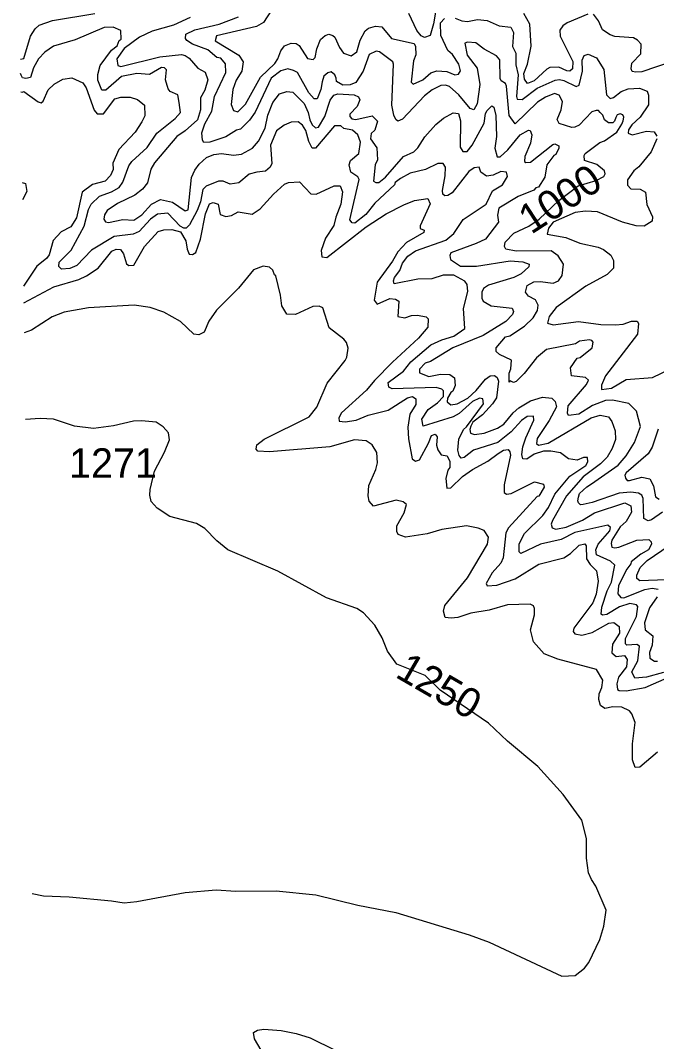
# Model space of a CAD drawing. Header units: kilometres. Extents: x 178.1 to 232.4, y 8228.7 to 8284.8.
# Drawn here: x 178.18 to 181.64, y 8273.65 to 8279.2 of the extents above; entities that cross this region are included whole.
import ezdxf

# ---------------------------------------------------------------- set-up
doc = ezdxf.new("R2010")
doc.units = ezdxf.units.KM
for name, color, linetype in [('1', 7, 'Continuous'), ('2', 7, 'Continuous'), ('21', 7, 'Continuous'), ('61', 7, 'Continuous')]:
    doc.layers.add(name, color=color, linetype=linetype)
doc.styles.add('dgn002', font='dgn002.shx')

msp = doc.modelspace()

# ---------------------------------------------------------------- linework, layer by layer
at = {"layer": '1', "color": 5, "linetype": 'Continuous', "lineweight": 13, "flags": 128}
for points in [[(180.5117, 8278.8389), (180.4912, 8278.8471), (180.4656, 8278.8442), (180.4173, 8278.8204), (180.3758, 8278.7885), (180.2579, 8278.6625), (180.2318, 8278.6511), (180.2205, 8278.6598), (180.2092, 8278.6837), (180.199, 8278.7387), (180.2084, 8278.9605), (180.2037, 8278.9739), (180.1321, 8279.0277), (180.114, 8279.0313), (180.0754, 8279.0124), (180.0441, 8278.9231), (180.0032, 8278.8615), (179.9726, 8278.8489), (179.9333, 8278.8462), (179.8987, 8278.8668), (179.8965, 8278.8841), (179.8897, 8278.9033), (179.8706, 8278.9186), (179.8513, 8278.9142), (179.8294, 8278.8951), (179.8211, 8278.8644), (179.8142, 8278.8226), (179.7934, 8278.773), (179.7771, 8278.7724), (179.7492, 8278.8052), (179.6863, 8278.915), (179.6648, 8278.9262), (179.6351, 8278.9348), (179.5967, 8278.9246), (179.544, 8278.885), (179.4566, 8278.6993), (179.4269, 8278.6565), (179.3774, 8278.6072), (179.3564, 8278.6018), (179.2978, 8278.5657), (179.2105, 8278.5366), (179.1788, 8278.535), (179.1705, 8278.5487), (179.1669, 8278.5885), (179.1833, 8278.6373), (179.2224, 8278.705), (179.2364, 8278.7855), (179.298, 8278.9153), (179.2954, 8278.9626), (179.2701, 8278.9935), (179.2489, 8278.9977), (179.1998, 8279.0381), (179.1169, 8279.07), (179.0854, 8279.0889), (179.0783, 8279.0999), (179.0814, 8279.1245), (179.13, 8279.1465), (179.2616, 8279.1773), (179.3675, 8279.2186)], [(180.7855, 8278.9836), (180.7677, 8279.0056), (180.7, 8279.0428), (180.6555, 8279.0771), (180.6097, 8279.0809), (180.596, 8279.0751), (180.6077, 8279.0097), (180.6615, 8278.9387), (180.676, 8278.8508), (180.6632, 8278.745), (180.6448, 8278.713), (180.6238, 8278.7192), (180.5637, 8278.7935), (180.5117, 8278.8389)], [(180.8353, 8278.6824), (180.8224, 8278.8413), (180.8157, 8278.856), (180.7933, 8278.8708), (180.7867, 8278.8837), (180.7855, 8278.9836)], [(181.1559, 8277.1048), (181.2561, 8277.2214), (181.2666, 8277.245), (181.2499, 8277.2589), (181.1745, 8277.2684), (181.1686, 8277.3108), (181.2049, 8277.3638), (181.2209, 8277.3678), (181.2867, 8277.4206), (181.2915, 8277.4503), (181.2851, 8277.4595), (181.2718, 8277.4634), (181.2175, 8277.4561), (181.1954, 8277.4422), (181.039, 8277.4103), (180.9842, 8277.3659), (180.9176, 8277.2795), (180.8732, 8277.2367), (180.8596, 8277.2313), (180.8411, 8277.2402), (180.8362, 8277.2335), (180.8356, 8277.2819), (180.8444, 8277.3051), (180.8489, 8277.3536), (180.7833, 8277.3835), (180.7656, 8277.399), (180.7654, 8277.4202), (180.816, 8277.4788), (180.8404, 8277.4854), (180.9195, 8277.5383), (180.9664, 8277.5836), (180.9906, 8277.622), (180.9936, 8277.6523), (180.9798, 8277.6804), (180.9415, 8277.7002), (180.9254, 8277.7221), (180.9335, 8277.7591), (180.9693, 8277.7788), (181.0046, 8277.7806), (181.0756, 8277.7711), (181.1034, 8277.7838), (181.1235, 8277.8134), (181.1306, 8277.8738), (181.1014, 8277.9199), (181.0638, 8277.9465), (180.8739, 8277.9448), (180.8176, 8277.9549), (180.8101, 8277.9709), (180.8152, 8277.9935), (180.8613, 8278.0425), (180.943, 8278.0815), (180.9991, 8278.1191), (181.1053, 8278.2204), (181.2114, 8278.2996), (181.3091, 8278.3296), (181.3496, 8278.35), (181.3567, 8278.3658), (181.3543, 8278.3807), (181.3117, 8278.4152), (181.2456, 8278.4368), (181.2432, 8278.464), (181.2487, 8278.4763), (181.3285, 8278.5353), (181.3535, 8278.5434), (181.4212, 8278.5918), (181.4479, 8278.6348), (181.4557, 8278.6532), (181.4593, 8278.6731), (181.4522, 8278.6858), (181.4387, 8278.6901), (181.4226, 8278.6858), (181.4146, 8278.6702), (181.4075, 8278.6518), (181.399, 8278.6426), (181.3865, 8278.6419), (181.375, 8278.6426), (181.3537, 8278.6575), (181.3438, 8278.6837), (181.3306, 8278.6984), (181.3219, 8278.7082), (181.3081, 8278.709), (181.2857, 8278.7014), (181.2156, 8278.6291), (181.192, 8278.6192), (181.1766, 8278.6164), (181.1073, 8278.638), (181.0967, 8278.6609), (181.1189, 8278.7124), (181.1253, 8278.7584), (181.1073, 8278.7927), (181.0813, 8278.8009), (181.0335, 8278.7814), (180.9901, 8278.7546), (180.8685, 8278.636), (180.8353, 8278.6824)], [(181.2146, 8277.06), (181.1577, 8277.0517), (181.1521, 8277.0645), (181.1559, 8277.1048)], [(181.5266, 8277.0766), (181.4863, 8277.117), (181.3964, 8277.1353), (181.3587, 8277.1334), (181.2886, 8277.1064), (181.2146, 8277.06)], [(178.2467, 8274.4556), (178.3085, 8274.4426), (178.4468, 8274.4376), (178.6781, 8274.4165), (178.7463, 8274.4048), (178.8155, 8274.4115), (179.0764, 8274.4605), (179.2452, 8274.4754), (179.3529, 8274.4674), (179.5718, 8274.4706), (179.7865, 8274.449), (180.0146, 8274.392), (180.2203, 8274.3521), (180.6195, 8274.2317), (180.7266, 8274.191), (181.1224, 8274.0066), (181.1938, 8274.0101), (181.2445, 8274.0497), (181.2682, 8274.0805), (181.3279, 8274.2049), (181.3495, 8274.2781), (181.3627, 8274.3646), (181.307, 8274.4946), (181.2825, 8274.5309), (181.2673, 8274.5678), (181.2553, 8274.6479), (181.2567, 8274.7538), (181.2306, 8274.8547), (181.1284, 8274.993), (180.9923, 8275.1454), (180.8277, 8275.2838), (180.724, 8275.3808), (180.4613, 8275.5596), (180.3802, 8275.639), (180.2254, 8275.7018), (180.1748, 8275.7719), (180.1463, 8275.845), (180.1068, 8275.9141), (180.0452, 8275.9804), (180.009, 8276.0032), (179.8445, 8276.0611), (179.58, 8276.2071), (179.3086, 8276.3225), (179.2487, 8276.3707), (179.1833, 8276.4391), (179.1386, 8276.4663), (178.9932, 8276.5033), (178.9254, 8276.5492), (178.8935, 8276.5849), (178.8855, 8276.6194), (178.8871, 8276.6508), (178.9102, 8276.7503), (178.9644, 8276.8525), (178.992, 8276.9208), (178.9872, 8276.9576), (178.9584, 8276.9902), (178.9192, 8277.0153), (178.8403, 8277.0235), (178.7962, 8277.0211), (178.6879, 8276.9952), (178.5792, 8276.9809), (178.4773, 8276.9944), (178.363, 8277.0318), (178.2905, 8277.0367), (178.2104, 8277.0311)], [(181.6682, 8276.5277), (181.6096, 8276.4855), (181.5905, 8276.4807), (181.5671, 8276.4924), (181.5633, 8276.602), (181.5566, 8276.62), (181.538, 8276.6302), (181.4964, 8276.6352), (181.4326, 8276.6302), (181.2862, 8276.579), (181.2372, 8276.568), (181.2234, 8276.5678), (181.2131, 8276.577), (181.2086, 8276.5885), (181.2133, 8276.6086), (181.2182, 8276.6276), (181.2369, 8276.6458), (181.2573, 8276.6646), (181.2831, 8276.6818), (181.4285, 8276.7817), (181.4713, 8276.8327), (181.516, 8276.9058), (181.5499, 8276.9926), (181.5266, 8277.0766)], [(181.6886, 8276.1592), (181.5446, 8276.1546), (181.5297, 8276.1672), (181.5295, 8276.1841), (181.5473, 8276.2266), (181.5849, 8276.2647), (181.8303, 8276.4313)]]:
    msp.add_lwpolyline(points, dxfattribs=at)
at = {"layer": '2', "color": 3, "linetype": 'Continuous', "lineweight": 0, "flags": 128}
for points in [[(179.5454, 8279.2534), (179.5023, 8279.1879), (179.4653, 8279.166), (179.2474, 8279.1143), (179.2397, 8279.0881), (179.3693, 8279.0102), (179.392, 8278.973), (179.3841, 8278.922), (179.3532, 8278.8735), (179.3351, 8278.8226), (179.3266, 8278.7414), (179.3395, 8278.7083), (179.363, 8278.7013), (179.4051, 8278.7431), (179.4869, 8278.8896), (179.5632, 8278.9637), (179.5799, 8278.989), (179.5958, 8279.0334), (179.6167, 8279.0597), (179.6529, 8279.0741), (179.6803, 8279.0726), (179.6952, 8279.0621), (179.7412, 8278.9922), (179.772, 8278.9858), (179.7827, 8278.9976), (179.7924, 8279.0442), (179.8122, 8279.094), (179.8381, 8279.1168), (179.8571, 8279.1234), (179.8796, 8279.1165), (179.8893, 8279.1071), (179.9147, 8279.0509), (179.9361, 8279.0196), (179.9781, 8279.0056), (180.0084, 8279.0281), (180.0265, 8279.0915), (180.0539, 8279.1419), (180.0723, 8279.1567), (180.1103, 8279.1664), (180.1453, 8279.1642), (180.1974, 8279.0994), (180.3207, 8279.0736), (180.3274, 8279.0565), (180.329, 8279.0114), (180.3175, 8278.979), (180.3045, 8278.8629), (180.3154, 8278.8513), (180.3667, 8278.8758), (180.4114, 8278.913), (180.4443, 8278.9245), (180.4981, 8278.9202), (180.5415, 8278.9019), (180.5612, 8278.9062), (180.571, 8278.9252), (180.5636, 8278.9606), (180.5278, 8279.0132), (180.5035, 8279.0351), (180.4652, 8279.1163), (180.4642, 8279.1845), (180.4848, 8279.2093)], [(180.4394, 8279.2652), (180.426, 8279.1791), (180.4079, 8279.1165), (180.3766, 8279.1047), (180.3588, 8279.1137), (180.334, 8279.1427), (180.2906, 8279.2356)], [(178.183, 8278.9876), (178.2019, 8278.992), (178.238, 8279.1127), (178.2622, 8279.1519), (178.2851, 8279.173), (178.3578, 8279.1981), (178.5875, 8279.2358)], [(179.1047, 8279.2149), (179.0141, 8279.1727), (178.8979, 8279.1395), (178.8288, 8279.1077), (178.7467, 8279.0459), (178.7068, 8278.9897), (178.7118, 8278.9532), (178.7279, 8278.9479), (178.9398, 8279.0003), (179.0574, 8279.0135), (179.0778, 8279.0085), (179.0989, 8278.994), (179.1454, 8278.9395), (179.1865, 8278.9178), (179.1997, 8278.8755), (179.1839, 8278.8191), (179.1606, 8278.7785), (179.16, 8278.7131), (179.1448, 8278.6574), (179.078, 8278.5988), (179.0325, 8278.5675), (178.9102, 8278.4241), (178.8904, 8278.3906), (178.8724, 8278.316), (178.8463, 8278.2817), (178.8048, 8278.2482), (178.7103, 8278.2041), (178.6547, 8278.1654), (178.6399, 8278.1417), (178.6356, 8278.1195), (178.6445, 8278.1042), (178.6614, 8278.0998), (178.739, 8278.1165), (178.7991, 8278.1139), (178.8426, 8278.1429), (178.8944, 8278.2008), (178.9425, 8278.2248), (179.0089, 8278.2102), (179.0773, 8278.1648), (179.0935, 8278.1702), (179.1108, 8278.3454), (179.1289, 8278.384), (179.1532, 8278.4172), (179.1927, 8278.4534), (179.2323, 8278.4701), (179.2737, 8278.4752), (179.3389, 8278.4656), (179.3835, 8278.472), (179.4419, 8278.5051), (179.475, 8278.5418), (179.5122, 8278.613), (179.5261, 8278.6834), (179.5525, 8278.7521), (179.5891, 8278.7996), (179.6296, 8278.8124), (179.6622, 8278.809), (179.7229, 8278.7472), (179.7448, 8278.6985), (179.7534, 8278.6578), (179.7675, 8278.6305), (179.7848, 8278.6141), (179.8004, 8278.6191), (179.8348, 8278.6755), (179.8647, 8278.7644), (179.8848, 8278.7927), (179.9059, 8278.7996), (179.9942, 8278.7936), (180.0181, 8278.7824), (180.0256, 8278.7676), (180.0103, 8278.7305)], [(180.5429, 8279.2109), (180.5783, 8279.1965), (180.6093, 8279.193), (180.6648, 8279.2028), (180.7168, 8279.198), (180.782, 8279.1688), (180.8449, 8279.1608), (180.8589, 8279.1332), (180.8539, 8279.0562), (180.872, 8279.0209), (180.8715, 8278.9563), (180.8854, 8278.9026), (180.8755, 8278.7849), (180.8798, 8278.7698), (180.9059, 8278.769), (180.9875, 8278.8307), (181.0861, 8278.8736), (181.1098, 8278.8767), (181.1329, 8278.8718), (181.199, 8278.8397), (181.2156, 8278.8459), (181.2342, 8278.9224), (181.2315, 8278.9833), (181.2428, 8279.0084), (181.2645, 8279.0152), (181.3109, 8278.9943), (181.3491, 8278.9315), (181.3649, 8278.7942), (181.3845, 8278.7744), (181.4029, 8278.7794), (181.4438, 8278.812), (181.4813, 8278.8259)], [(181.2635, 8279.2323), (181.1501, 8279.1854), (181.1273, 8279.1681), (181.1111, 8279.1453), (181.1121, 8279.1133), (181.1814, 8278.9757), (181.18, 8278.9346), (181.1661, 8278.9232), (181.1489, 8278.9249), (181.1059, 8278.9443), (181.0568, 8278.9418), (181.0399, 8278.934), (180.9709, 8278.8704), (180.935, 8278.856), (180.9185, 8278.8798), (180.915, 8278.9103), (180.9351, 8278.9606), (180.9561, 8279.0587), (180.9476, 8279.1771), (180.9151, 8279.2359)], [(181.7207, 8278.9744), (181.5569, 8278.9198), (181.5229, 8278.9165), (181.5043, 8278.9216), (181.4978, 8278.9351), (181.5024, 8278.9662), (181.5501, 8279.0176), (181.5528, 8279.0702), (181.5327, 8279.0919), (181.5112, 8279.1043), (181.4103, 8279.1106), (181.3847, 8279.1195), (181.3426, 8279.148), (181.3212, 8279.1963), (181.294, 8279.2322)], [(178.7273, 8279.1429), (178.6856, 8279.1616), (178.6378, 8279.1592), (178.4796, 8279.0928), (178.3631, 8279.0576), (178.3155, 8279.0266)], [(180.2981, 8278.3693), (180.2453, 8278.3401), (180.2173, 8278.317), (180.2135, 8278.306), (180.1074, 8278.2059), (180.0575, 8278.1449), (179.9974, 8278.0972), (179.9846, 8278.0982), (179.9709, 8278.1152), (180.0225, 8278.3336), (180.0144, 8278.3483), (179.9774, 8278.3747), (179.967, 8278.414), (179.9739, 8278.4374), (180.0198, 8278.4749), (180.0294, 8278.5372), (180.0148, 8278.5767), (179.9858, 8278.6018), (179.9387, 8278.6116), (179.9216, 8278.6251), (179.8885, 8278.6265), (179.785, 8278.5052), (179.767, 8278.505), (179.7482, 8278.5405), (179.733, 8278.6003), (179.715, 8278.6294), (179.6906, 8278.6466), (179.6527, 8278.6465), (179.6152, 8278.6287), (179.573, 8278.5979), (179.5406, 8278.5207), (179.5486, 8278.4209), (179.538, 8278.4005), (179.5141, 8278.3786), (179.4659, 8278.3747), (179.4251, 8278.3625), (179.3694, 8278.3164), (179.3213, 8278.3091), (179.2838, 8278.3255), (179.2582, 8278.3257), (179.1918, 8278.2976), (179.1736, 8278.2804), (179.1602, 8278.2128), (179.1431, 8278.1652), (179.1013, 8278.0876), (179.0829, 8278.0693), (179.07, 8278.069), (179.0504, 8278.0806), (178.984, 8278.1508), (178.9268, 8278.1459), (178.8883, 8278.1189), (178.8273, 8278.052), (178.7942, 8278.0375), (178.6919, 8278.0247), (178.5695, 8277.9502), (178.4891, 8277.8678), (178.4515, 8277.8512), (178.4067, 8277.8468), (178.3922, 8277.862), (178.3936, 8277.8858), (178.4589, 8277.9504), (178.5284, 8278.081), (178.5525, 8278.171), (178.5665, 8278.2004), (178.6128, 8278.2429), (178.6778, 8278.267), (178.7191, 8278.2911), (178.7388, 8278.3191), (178.7714, 8278.4081), (178.7874, 8278.4312), (178.871, 8278.5088), (178.9229, 8278.5866), (179.0236, 8278.6663), (179.0513, 8278.6979), (179.0449, 8278.7526), (179.0369, 8278.7948), (178.9958, 8278.813), (178.9844, 8278.8261), (178.9696, 8278.8763), (178.9759, 8278.9306), (178.9653, 8278.941), (178.9487, 8278.9427), (178.8844, 8278.9054), (178.8147, 8278.9098), (178.7314, 8278.8934), (178.6466, 8278.8197), (178.6245, 8278.8188), (178.6024, 8278.8744), (178.6024, 8278.9038), (178.6156, 8278.9526), (178.6781, 8279.0365), (178.709, 8279.0599), (178.7193, 8279.0886), (178.7291, 8279.0969), (178.7273, 8279.1429)], [(178.3155, 8279.0266), (178.2807, 8278.9901), (178.254, 8278.9416)], [(178.254, 8278.9416), (178.2374, 8278.8883), (178.2115, 8278.8824), (178.1944, 8278.8873), (178.1876, 8278.9017), (178.1841, 8278.9091)], [(178.1855, 8278.8108), (178.1926, 8278.8088), (178.2018, 8278.812), (178.2798, 8278.7555), (178.296, 8278.7507), (178.3062, 8278.7591), (178.3341, 8278.821), (178.3658, 8278.8512), (178.4124, 8278.8783), (178.4629, 8278.8867), (178.5215, 8278.8585), (178.5395, 8278.8322), (178.5827, 8278.7108), (178.5994, 8278.69), (178.6334, 8278.6913), (178.6948, 8278.773), (178.7278, 8278.7813), (178.7779, 8278.7815), (178.8186, 8278.7679), (178.8564, 8278.7384), (178.8577, 8278.6808), (178.8425, 8278.6466), (178.8059, 8278.5917), (178.7164, 8278.4971), (178.6849, 8278.4233), (178.6859, 8278.3887), (178.6727, 8278.3565), (178.6427, 8278.3253), (178.5744, 8278.3073), (178.5181, 8278.2645), (178.4879, 8278.1252), (178.4565, 8278.0762), (178.4049, 8278.0505), (178.3614, 8278.0023), (178.3385, 8277.925), (178.3247, 8277.9052), (178.2712, 8277.8625), (178.2003, 8277.7541)], [(181.4813, 8278.8259), (181.5436, 8278.8307), (181.5854, 8278.8135), (181.5931, 8278.7916), (181.5926, 8278.74)], [(180.0103, 8278.7305), (179.9707, 8278.6899), (179.9707, 8278.6759), (179.9824, 8278.6646), (180.0031, 8278.6598), (180.092, 8278.6794)], [(180.1071, 8278.6015), (180.0873, 8278.5837), (180.084, 8278.5548), (180.1183, 8278.5053), (180.1216, 8278.4418), (180.1086, 8278.4137), (180.0988, 8278.3246), (180.1118, 8278.3176), (180.1288, 8278.318), (180.1644, 8278.347), (180.2632, 8278.4586), (180.3191, 8278.4852), (180.3403, 8278.5065), (180.3791, 8278.5663), (180.4382, 8278.6321), (180.4799, 8278.6675), (180.5317, 8278.6956), (180.5607, 8278.6923), (180.5725, 8278.6531), (180.5694, 8278.5095), (180.5838, 8278.4866), (180.6087, 8278.4871), (180.6355, 8278.5204), (180.7008, 8278.64), (180.7079, 8278.6921), (180.7159, 8278.7089), (180.7416, 8278.7349), (180.7529, 8278.7264), (180.7635, 8278.6827), (180.7668, 8278.5683), (180.7587, 8278.5049), (180.7709, 8278.4573), (180.7865, 8278.4565), (180.8289, 8278.4946), (180.8953, 8278.5772), (180.9418, 8278.602), (180.9505, 8278.6003), (180.9592, 8278.577), (180.951, 8278.5319), (180.9218, 8278.4595), (180.92, 8278.4319), (180.9266, 8278.4268), (180.9518, 8278.428), (181.0728, 8278.5247), (181.0846, 8278.5279), (181.1052, 8278.5164), (181.1058, 8278.504), (181.0892, 8278.4707), (181.0784, 8278.4652), (181.0406, 8278.4134), (181.0299, 8278.3466), (180.9957, 8278.2932), (180.9806, 8278.2888), (180.9702, 8278.2761), (180.8854, 8278.2416), (180.7794, 8278.1779), (180.7719, 8278.1409), (180.7775, 8278.1033), (180.7079, 8278.0102), (180.6576, 8277.9863), (180.5202, 8277.9353), (180.5138, 8277.9208), (180.5181, 8277.8999), (180.5724, 8277.8631), (180.6589, 8277.8631), (180.8419, 8277.8926), (180.911, 8277.8878), (180.9439, 8277.8746), (180.9436, 8277.859), (180.9012, 8277.8216), (180.861, 8277.8017), (180.7247, 8277.7595), (180.6968, 8277.7413), (180.6881, 8277.7228), (180.6879, 8277.6898), (180.6958, 8277.6729), (180.7382, 8277.6475), (180.8516, 8277.6358), (180.8587, 8277.6178), (180.854, 8277.6002), (180.8172, 8277.563), (180.695, 8277.4864), (180.5305, 8277.4189), (180.4089, 8277.3461), (180.3797, 8277.3356), (180.3495, 8277.3038), (180.3492, 8277.2839), (180.4008, 8277.264), (180.4634, 8277.2769), (180.5136, 8277.2753), (180.5392, 8277.2569), (180.5426, 8277.2155), (180.5302, 8277.1843), (180.5198, 8277.1778), (180.5017, 8277.1472)], [(181.5926, 8278.74), (181.5474, 8278.6734), (181.5022, 8278.6309)], [(180.092, 8278.6794), (180.1211, 8278.6507), (180.1071, 8278.6015)], [(181.5022, 8278.6309), (181.4846, 8278.6045), (181.4816, 8278.5861), (181.5035, 8278.5776), (181.5818, 8278.5969), (181.6225, 8278.5938), (181.6369, 8278.5688)], [(181.6372, 8278.5554), (181.607, 8278.484), (181.5392, 8278.4035), (181.5121, 8278.3808), (181.4789, 8278.3331), (181.4779, 8278.3039), (181.4957, 8278.2833), (181.5475, 8278.2823), (181.5763, 8278.2659), (181.5834, 8278.1983), (181.614, 8278.1311), (181.6125, 8278.1073), (181.5682, 8278.0806), (181.5255, 8278.0833), (181.4511, 8278.1029), (181.316, 8278.1585), (181.2498, 8278.1626), (181.1944, 8278.1547), (181.0748, 8278.1015), (181.0497, 8278.0696), (181.0416, 8278.0381), (181.1444, 8278.0186), (181.2205, 8277.9884), (181.3192, 8277.9667), (181.3484, 8277.9539), (181.3871, 8277.9236), (181.402, 8277.8935), (181.4022, 8277.8526), (181.3686, 8277.8183), (181.253, 8277.7545), (181.0907, 8277.6385), (181.0537, 8277.5904), (181.0436, 8277.5543), (181.0755, 8277.5438), (181.2119, 8277.5634), (181.333, 8277.547), (181.4127, 8277.5438), (181.4555, 8277.5489), (181.5003, 8277.5647), (181.5311, 8277.5642), (181.5386, 8277.5511), (181.5323, 8277.4933), (181.3591, 8277.2682), (181.3365, 8277.2178), (181.3365, 8277.1937), (181.3921, 8277.1998), (181.4714, 8277.2473), (181.614, 8277.2579), (181.7149, 8277.3067)], [(180.4902, 8278.4006), (180.4778, 8278.4207), (180.4488, 8278.4203), (180.3811, 8278.3878), (180.2981, 8278.3693)], [(181.1919, 8276.4172), (181.1177, 8276.3795), (181.0065, 8276.3534), (180.8986, 8276.3031), (180.89, 8276.3123), (180.8897, 8276.3554), (180.9197, 8276.4106), (181.019, 8276.5089), (181.0498, 8276.5529), (181.0846, 8276.6252), (181.1649, 8276.7233), (181.2522, 8276.7801), (181.2637, 8276.8012), (181.2606, 8276.8235), (181.2401, 8276.8241), (181.2053, 8276.8099), (181.1585, 8276.8165), (181.1151, 8276.8491), (181.0631, 8276.8589), (181.0226, 8276.859), (180.9709, 8276.8422), (180.9322, 8276.8148), (180.9107, 8276.8164), (180.9043, 8276.8412), (180.9102, 8276.8819), (180.9258, 8276.9305), (180.9706, 8277.0269), (180.9685, 8277.0479), (180.9331, 8277.0464), (180.9031, 8277.0244), (180.8477, 8276.9626), (180.7744, 8276.9064), (180.6418, 8276.8636), (180.5909, 8276.8246), (180.5751, 8276.8211), (180.5649, 8276.834), (180.5576, 8276.8638), (180.5627, 8276.9231), (180.5887, 8276.9767), (180.6044, 8276.9898), (180.6971, 8277.1152), (180.6934, 8277.1427), (180.6758, 8277.1472), (180.6378, 8277.1276), (180.5643, 8277.0631), (180.5318, 8277.0447), (180.3699, 8276.994), (180.3625, 8277.0331), (180.3959, 8277.0851), (180.4475, 8277.1207), (180.4795, 8277.1562), (180.4798, 8277.1854), (180.4698, 8277.1949), (180.4405, 8277.2037), (180.2002, 8277.1966), (180.1835, 8277.2068), (180.1785, 8277.2312), (180.262, 8277.2923), (180.3022, 8277.344), (180.4109, 8277.4356), (180.4712, 8277.4632), (180.5358, 8277.4825), (180.595, 8277.525), (180.5879, 8277.6328), (180.612, 8277.7254), (180.6088, 8277.7635), (180.5963, 8277.7815), (180.5351, 8277.815), (180.4779, 8277.8153), (180.4154, 8277.7953), (180.3407, 8277.792), (180.2119, 8277.7672), (180.2088, 8277.7837), (180.2143, 8277.8022), (180.2429, 8277.8395), (180.2562, 8277.8789), (180.2863, 8277.9173), (180.3279, 8277.9472), (180.4931, 8278.0054), (180.5363, 8278.0409), (180.5863, 8278.117), (180.7108, 8278.2009), (180.7455, 8278.2727), (180.7993, 8278.3044), (180.8276, 8278.3508), (180.8211, 8278.3742), (180.79, 8278.3781), (180.749, 8278.3581), (180.7123, 8278.352), (180.6823, 8278.374), (180.6726, 8278.4006), (180.6453, 8278.3978), (180.6171, 8278.3779), (180.5259, 8278.2625), (180.504, 8278.2469)], [(180.504, 8278.2469), (180.4872, 8278.2449), (180.4755, 8278.2542), (180.4739, 8278.2752), (180.4886, 8278.3536), (180.4902, 8278.4006)], [(178.1924, 8278.3183), (178.2107, 8278.313), (178.2169, 8278.2697), (178.1937, 8278.2244)], [(178.2015, 8277.6651), (178.3646, 8277.7507), (178.5005, 8277.7918), (178.5414, 8277.8104), (178.6045, 8277.852), (178.6791, 8277.9455), (178.7027, 8277.9558), (178.7256, 8277.9531), (178.7423, 8277.9297), (178.7593, 8277.876), (178.7721, 8277.8667), (178.7979, 8277.8683), (178.8571, 8277.971), (178.9301, 8278.052), (178.9606, 8278.0614), (179.0048, 8278.0618), (179.0515, 8278.0492), (179.081, 8278.0011), (179.0879, 8277.9559), (179.0997, 8277.9278), (179.1177, 8277.926), (179.1355, 8277.9376), (179.1609, 8278.0103), (179.1868, 8278.1468), (179.2099, 8278.2018), (179.2286, 8278.2101), (179.2557, 8278.1999), (179.2675, 8278.1447), (179.2973, 8278.1334), (179.3292, 8278.1378), (179.3645, 8278.159), (179.4401, 8278.1464), (179.4845, 8278.174), (179.5559, 8278.2551), (179.6157, 8278.3085), (179.6376, 8278.3187), (179.6974, 8278.3218), (179.7595, 8278.2563), (179.7888, 8278.255), (179.8863, 8278.2991), (179.9195, 8278.2993), (179.9322, 8278.2673), (179.9226, 8278.1995), (179.8948, 8278.1303), (179.8847, 8278.0843), (179.839, 8278.015), (179.8161, 8277.9477), (179.82, 8277.9136), (179.8465, 8277.9097), (180.0594, 8278.0768), (180.1684, 8278.148), (180.2638, 8278.1973), (180.3218, 8278.2198), (180.3951, 8278.2311), (180.4074, 8278.2019), (180.3521, 8278.083), (180.3528, 8278.0687), (180.3745, 8278.0586), (180.3733, 8278.0465), (180.2791, 8277.9926), (180.2309, 8277.9419), (180.203, 8277.8913), (180.1199, 8277.7765), (180.1034, 8277.6781), (180.1195, 8277.6561), (180.1875, 8277.6882), (180.2197, 8277.6836), (180.2365, 8277.6734), (180.231, 8277.5899), (180.2702, 8277.5833), (180.306, 8277.5962), (180.3386, 8277.5981), (180.3858, 8277.5874), (180.397, 8277.5779), (180.3948, 8277.5312), (180.3442, 8277.4717), (180.2034, 8277.3423), (180.1052, 8277.2424), (180.0618, 8277.1892), (179.926, 8277.0666), (179.9112, 8277.04), (179.9137, 8277.0205), (179.9464, 8277.017), (180.0056, 8277.0268), (180.0712, 8277.0534), (180.1786, 8277.0817), (180.284, 8277.1482), (180.3107, 8277.1562), (180.3287, 8277.1434), (180.3295, 8277.1115), (180.2976, 8277.0591), (180.2862, 8276.9884), (180.2896, 8276.9255), (180.31, 8276.8167), (180.3275, 8276.8036)], [(180.0759, 8276.5861), (180.0705, 8276.6164), (180.0737, 8276.6717), (180.1125, 8276.7581), (180.1214, 8276.7953), (180.1177, 8276.8513), (180.0931, 8276.8923), (180.0602, 8276.9139), (179.9959, 8276.9197), (179.8627, 8276.8816), (179.535, 8276.8557), (179.472, 8276.8587), (179.4625, 8276.8686), (179.4656, 8276.8927), (179.5055, 8276.9245), (179.75, 8277.0455), (179.7916, 8277.0981), (179.8482, 8277.228), (179.9465, 8277.3501), (179.9553, 8277.3698), (179.9619, 8277.4188), (179.9535, 8277.448), (179.9379, 8277.4673), (179.8586, 8277.5275), (179.8251, 8277.6372), (179.804, 8277.6456), (179.77, 8277.6441), (179.6759, 8277.6003), (179.6296, 8277.6031), (179.6017, 8277.6481), (179.5947, 8277.705), (179.5689, 8277.8109), (179.5613, 8277.8168), (179.5537, 8277.841), (179.535, 8277.8571), (179.5001, 8277.863), (179.4485, 8277.8429), (179.366, 8277.7446), (179.2471, 8277.6237), (179.2061, 8277.5644), (179.1797, 8277.5046), (179.1522, 8277.4911), (179.1248, 8277.4943), (179.0523, 8277.563), (178.962, 8277.6143), (178.8864, 8277.6385), (178.7998, 8277.6507), (178.552, 8277.6375), (178.4196, 8277.6144), (178.3559, 8277.589), (178.243, 8277.5164), (178.2038, 8277.5006)], [(180.7072, 8277.2501), (180.7326, 8277.2678), (180.7561, 8277.2687), (180.7707, 8277.2579), (180.7782, 8277.2385), (180.7668, 8277.148), (180.7449, 8277.1152), (180.6905, 8277.056), (180.6394, 8277.0163), (180.6284, 8276.9951), (180.6225, 8276.9756), (180.6256, 8276.9564), (180.6474, 8276.9481), (180.701, 8276.9561), (180.7728, 8276.9837), (180.8068, 8277.0059), (180.8578, 8277.0668), (180.889, 8277.0935), (180.9519, 8277.132), (181.0177, 8277.1519), (181.0679, 8277.1469), (181.0861, 8277.1285), (181.0927, 8277.0997), (181.0523, 8277.0248), (180.9876, 8276.9281), (180.9843, 8276.8992), (180.9958, 8276.8905), (181.0481, 8276.9021), (181.2811, 8277.0402), (181.3304, 8277.0532), (181.3761, 8277.0444), (181.3926, 8277.0196), (181.4122, 8276.9695), (181.4137, 8276.9216), (181.3957, 8276.8722), (181.3682, 8276.8251), (181.332, 8276.7903), (181.2377, 8276.7189), (181.148, 8276.6164), (181.0707, 8276.4825), (181.0647, 8276.462), (181.0695, 8276.4419), (181.0902, 8276.4344), (181.1462, 8276.4463), (181.2335, 8276.4834), (181.2985, 8276.523), (181.4633, 8276.5771), (181.4959, 8276.5618), (181.5003, 8276.5269), (181.471, 8276.4769), (181.438, 8276.4469), (181.3925, 8276.375), (181.389, 8276.3565), (181.3933, 8276.3371), (181.4101, 8276.3337), (181.4309, 8276.3369), (181.53, 8276.3747), (181.5942, 8276.3789), (181.6075, 8276.3667), (181.6079, 8276.3527), (181.5928, 8276.3225), (181.5504, 8276.2993), (181.4982, 8276.2567), (181.4972, 8276.2464), (181.4748, 8276.2179), (181.4292, 8276.1295), (181.4253, 8276.083), (181.4429, 8276.0629), (181.4583, 8276.0624), (181.5717, 8276.1064), (181.6129, 8276.1148), (181.6443, 8276.109)], [(180.6121, 8277.1469), (180.6577, 8277.1877), (180.7072, 8277.2501)], [(180.5017, 8277.1472), (180.5003, 8277.1262), (180.519, 8277.1094), (180.5534, 8277.116), (180.6121, 8277.1469)], [(181.6445, 8276.9781), (181.6126, 8276.881), (181.5901, 8276.8439), (181.4707, 8276.7414), (181.4634, 8276.7273), (181.4671, 8276.7118), (181.4767, 8276.6993), (181.4885, 8276.6994), (181.5569, 8276.7172), (181.5994, 8276.7087), (181.6189, 8276.6693), (181.6311, 8276.6104), (181.6505, 8276.598)], [(180.3275, 8276.8036), (180.3486, 8276.8116), (180.3977, 8276.9011), (180.4144, 8276.9437), (180.4345, 8276.9506), (180.4444, 8276.9367)], [(180.4444, 8276.9367), (180.4424, 8276.8914), (180.4496, 8276.8649)], [(180.4496, 8276.8649), (180.4675, 8276.8378), (180.4988, 8276.8336), (180.5132, 8276.803), (180.5136, 8276.7703), (180.5029, 8276.7551), (180.4921, 8276.7108), (180.4985, 8276.6583), (180.5185, 8276.6586), (180.5829, 8276.721), (180.6368, 8276.7585), (180.7207, 8276.8034), (180.7763, 8276.8465), (180.8057, 8276.8646), (180.8308, 8276.8683), (180.8405, 8276.8552), (180.8439, 8276.8359), (180.8081, 8276.6753), (180.809, 8276.634), (180.822, 8276.6256), (180.8462, 8276.6288), (180.9731, 8276.691), (181.0223, 8276.6799), (181.0266, 8276.6637), (180.9974, 8276.6144), (180.9872, 8276.6115), (180.8327, 8276.4425), (180.8181, 8276.4145), (180.8029, 8276.2797), (180.7902, 8276.2493), (180.7429, 8276.1977), (180.7111, 8276.1402), (180.7175, 8276.127), (180.7687, 8276.131), (180.8683, 8276.1641), (180.9972, 8276.2449), (181.1328, 8276.2799), (181.1687, 8276.3029), (181.2155, 8276.348), (181.2472, 8276.3548), (181.2538, 8276.3445), (181.2559, 8276.2736), (181.2759, 8276.2419), (181.3098, 8276.2082), (181.3199, 8276.1519), (181.3083, 8276.082), (181.2911, 8276.0348), (181.1865, 8275.8965), (181.1836, 8275.8787), (181.1928, 8275.8667), (181.231, 8275.8583), (181.2858, 8275.874), (181.3772, 8275.9243), (181.4042, 8275.927), (181.4329, 8275.9061), (181.4349, 8275.8698), (181.3975, 8275.8103), (181.3942, 8275.7623), (181.4163, 8275.7434), (181.4622, 8275.7487), (181.4774, 8275.7271), (181.4725, 8275.6872), (181.4303, 8275.6312), (181.4203, 8275.5942), (181.4245, 8275.5645), (181.4331, 8275.5585), (181.4715, 8275.5558), (181.5742, 8275.5755), (181.6939, 8275.6272)], [(180.223, 8276.5922), (180.1003, 8276.5595), (180.0759, 8276.5861)], [(180.2268, 8276.4527), (180.2667, 8276.5239), (180.2794, 8276.5687), (180.2609, 8276.5834), (180.223, 8276.5922)], [(181.642, 8275.224), (181.5446, 8275.1421), (181.5209, 8275.1409), (181.5058, 8275.1817), (181.5059, 8275.2689), (181.5206, 8275.3841), (181.5017, 8275.4323), (181.4889, 8275.4483), (181.4476, 8275.468), (181.3996, 8275.4697), (181.3557, 8275.4599), (181.3319, 8275.4765), (181.3234, 8275.5086), (181.3249, 8275.5407), (181.3396, 8275.5752), (181.3445, 8275.6142), (181.3107, 8275.6725), (181.1008, 8275.7294), (181.0269, 8275.7571), (180.9674, 8275.8227), (180.9516, 8275.8888), (180.9741, 8275.9688), (180.974, 8276.0029), (180.9675, 8276.0174), (180.9494, 8276.0278), (180.8268, 8276.0228), (180.7267, 8275.9948), (180.6279, 8275.9781), (180.5571, 8275.9549), (180.5206, 8275.9504), (180.4881, 8275.9548), (180.4787, 8275.989), (180.4874, 8276.02), (180.6095, 8276.1696), (180.7176, 8276.3527), (180.7238, 8276.3914), (180.6998, 8276.4271), (180.6684, 8276.4409), (180.6049, 8276.4522), (180.4706, 8276.4326), (180.3908, 8276.4095), (180.2731, 8276.3916), (180.2339, 8276.4049), (180.2269, 8276.4218), (180.2268, 8276.4527)], [(181.3853, 8276.444), (181.3723, 8276.4568), (181.1919, 8276.4172)], [(181.3857, 8276.2613), (181.3102, 8276.2953), (181.3072, 8276.3223), (181.3187, 8276.3539), (181.3824, 8276.4251), (181.3853, 8276.444)], [(181.6739, 8275.6554), (181.5817, 8275.6308), (181.518, 8275.6257), (181.5028, 8275.6599), (181.5353, 8275.7199), (181.544, 8275.7986), (181.5287, 8275.8085), (181.4748, 8275.8041), (181.4681, 8275.8115), (181.4681, 8275.8409), (181.5274, 8275.9609), (181.5353, 8276.0144), (181.5264, 8276.0246), (181.4911, 8276.0308), (181.4345, 8276.0125), (181.366, 8275.9719), (181.3431, 8275.9671), (181.3361, 8275.9723), (181.3382, 8276.0104), (181.3687, 8276.1004), (181.3911, 8276.146), (181.4099, 8276.2387), (181.3857, 8276.2613)], [(181.6394, 8276.0663), (181.5983, 8276.0066), (181.5716, 8275.9259), (181.5736, 8275.888), (181.6163, 8275.8556), (181.6126, 8275.8038), (181.5982, 8275.7639), (181.6003, 8275.7345), (181.6248, 8275.7175), (181.6407, 8275.7169)], [(179.5616, 8273.482), (179.4531, 8273.6665), (179.4476, 8273.7007), (179.4704, 8273.713), (179.5034, 8273.7183), (179.5989, 8273.7117), (179.6792, 8273.6956), (179.7552, 8273.6714), (179.8924, 8273.604)]]:
    msp.add_lwpolyline(points, dxfattribs=at)

# ---------------------------------------------------------------- texts
at = {"layer": '21', "color": 7, "linetype": 'Continuous', "lineweight": 0, "style": 'dgn002'}
msp.add_text('1271', height=0.16, dxfattribs=at).set_placement((178.4472, 8276.714))
at = {"layer": '61', "color": 212, "linetype": 'Continuous', "lineweight": 0, "true_color": 0xd200d2, "style": 'dgn002'}
for s, rotation, p in [('1000', 33.111, (180.9555, 8278.0329)), ('1250', 329.8863, (180.2116, 8275.6345))]:
    msp.add_text(s, height=0.16, rotation=rotation, dxfattribs=at).set_placement(p)

doc.saveas('drawing.dxf')
